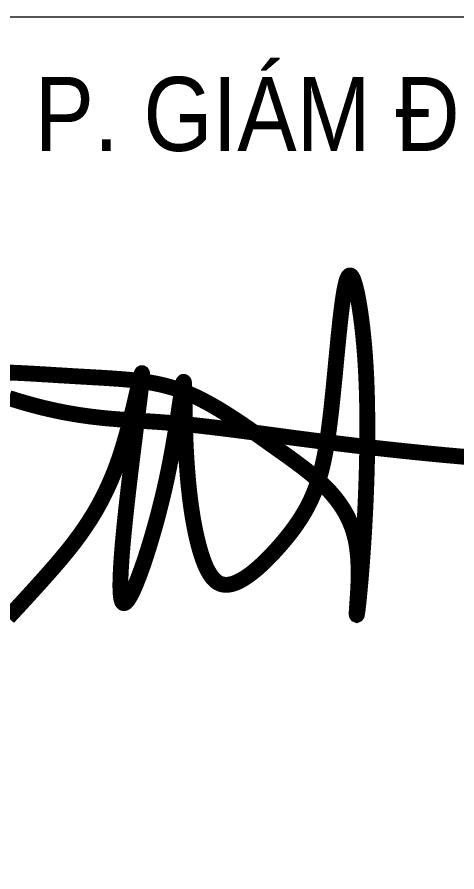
# Model space of a CAD drawing. Header units: millimetres. Extents: x -295047 to 263296, y -724756 to -308748.
# Drawn here: x 59224 to 59807, y -354427 to -353294 of the extents above; entities that cross this region are included whole.
import ezdxf
from ezdxf.enums import TextEntityAlignment as Align

# ---------------------------------------------------------------- set-up
doc = ezdxf.new("R2010")
doc.units = ezdxf.units.MM
doc.header["$MEASUREMENT"] = 0
for name, color, linetype, lineweight in [('Khungten_LCDI', 7, 'Continuous', 5), ('LC Dim', 8, 'Continuous', 18), ('LC ISO', 153, 'Continuous', 13), ('LC Net thay', 7, 'Continuous', 25), ('LC Text1', 3, 'Continuous', 20)]:
    doc.layers.add(name, color=color, linetype=linetype, lineweight=lineweight)
doc.styles.add('Khungten', font='VHAVAN.TTF', dxfattribs={"width": 0.9, "height": 5000})
doc.styles.add('Title', font='VHBLACK.TTF', dxfattribs={"width": 0.8})

# ---------------------------------------------------------------- blocks, each defined once
blk = doc.blocks.new('a tuan anh')
at = {"layer": 'LC ISO', "const_width": 30}
for points in [[(-1865.670198496009, -302.2030403948011), (-1857.157110754546, -293.0603966926574), (-1848.701236749985, -283.9434011257545), (-1840.307456130366, -274.8534696338611), (-1831.980648543715, -265.7920181567315), (-1827.843884527741, -261.272414904859), (-1823.725693638029, -256.7604626340908), (-1819.626685830561, -252.2563383368979), (-1815.547471061349, -247.7602190057369), (-1811.488659286377, -243.2722816330788), (-1807.450860461671, -238.7927032113948), (-1803.434684543216, -234.321660733156), (-1799.440741487022, -229.8593311908335), (-1795.469641249103, -225.4058915768983), (-1791.521993376853, -220.9614877579006), (-1787.598388364946, -216.5248141601041), (-1783.69938995043, -212.0925268088758), (-1779.825559864796, -207.6611289507564), (-1775.977459839574, -203.2271238323156), (-1772.15565160627, -198.7870147001086), (-1768.36069689643, -194.3373048006761), (-1764.593157441559, -189.8744973805733), (-1760.853594973189, -185.3950956863846), (-1757.142571222837, -180.8956029646361), (-1753.460647922024, -176.3725224618829), (-1749.808386802266, -171.8223574246949), (-1746.186349595082, -167.2416110996273), (-1742.595098032005, -162.6267867332208), (-1739.035193844538, -157.9743875720451), (-1735.50719876423, -153.2809168626409), (-1732.011674522568, -148.5428778515779), (-1728.5491828511, -143.7567737853969), (-1725.120285481345, -138.9191079106822), (-1721.725544144807, -134.0263834739453), (-1718.365520573017, -129.0751037217706), (-1715.04077649751, -124.0617719007132), (-1711.751873649773, -118.9828912573139), (-1710.121038227429, -116.4177773917909), (-1708.499373761355, -113.8349650381424), (-1706.88695046799, -111.2340171021788), (-1705.283838563773, -108.6144964897394), (-1703.690108265146, -105.9759661066346), (-1702.105829788547, -103.3179888586747), (-1700.531073350416, -100.6401276516845), (-1698.965909167193, -97.94194539148884), (-1697.410407455318, -95.22300498391269), (-1695.864638431231, -92.48286933475174), (-1694.328672311371, -89.72110134985996), (-1692.802579312178, -86.93726393501856), (-1691.286429650107, -84.13091999606695), (-1689.780293541582, -81.30163243882998), (-1688.28424120303, -78.44896416911797), (-1686.798342850932, -75.57247809274122), (-1685.322668701687, -72.67173711553914), (-1683.857288971747, -69.7463041433366), (-1682.402273877582, -66.7957420819148), (-1680.957693635588, -63.81961383712769), (-1679.523618462234, -60.81748231478559), (-1678.100118573944, -57.78891042069881), (-1676.687264187174, -54.73346106070676), (-1675.285125518334, -51.65069714060519), (-1673.893772783907, -48.54018156623351), (-1672.513276200305, -45.40147724340204), (-1671.143705983966, -42.23414707792108), (-1669.785132351346, -39.03775397561549), (-1668.437625518884, -35.81186084232468), (-1667.10125570299, -32.55603058382985), (-1665.776093120148, -29.26982610599953), (-1664.462207986769, -25.95281031460036), (-1663.159670519322, -22.60454611550085), (-1661.868550934203, -19.22459641448222), (-1660.58891944788, -15.81252411738387), (-1659.320846276794, -12.36789213001612), (-1658.064401637384, -8.890263358189259), (-1656.819655746091, -5.379200707757263), (-1655.586678819353, -1.834267084515886), (-1654.365541073581, 1.744974605724565), (-1653.156312725274, 5.358961457124678), (-1651.959063990827, 9.008130563888699), (-1650.773868432894, 12.69285125256283), (-1649.600895960335, 16.41154164136969), (-1648.440425012173, 20.16042188892607), (-1647.292739821307, 23.93559481654665), (-1646.158124620633, 27.73316324548796), (-1645.036863643036, 31.54922999705013), (-1642.835541288601, 39.22126975319406), (-1640.691046621156, 46.92053665526328), (-1638.605653503793, 54.6158532735717), (-1637.585830608616, 58.45228727953508), (-1636.581635799637, 62.27604217840417), (-1635.593353309756, 66.0832207914791), (-1634.62126737184, 69.86992594006006), (-1633.665662218773, 73.63226044541807), (-1632.726822083467, 77.36632712883875), (-1631.805031198804, 81.0682288116077), (-1630.900573797684, 84.73406831503962), (-1630.013734112974, 88.35994846039102), (-1629.144796377572, 91.94197206896206), (-1628.29404482439, 95.47624196203833), (-1627.461763686282, 98.95886096090544), (-1626.648237196176, 102.385931886849), (-1625.853749586924, 105.7535575611691), (-1625.07858509144, 109.0578408051515), (-1624.323027942606, 112.2948844400526), (-1623.587362373306, 115.4607912872016), (-1623.227077753778, 117.0158505470172), (-1622.871872616452, 118.5516641678696), (-1622.521782490454, 120.0677450024086), (-1622.176842904912, 121.5636059033277), (-1621.837089388922, 123.038759723262), (-1621.502557471584, 124.492719314876), (-1621.173282682023, 125.9249975308485), (-1620.849300549366, 127.3351072238147), (-1620.530646602681, 128.7225612464536), (-1620.217356371111, 130.0868724514148), (-1619.909465383782, 131.4275536913628), (-1619.607009169762, 132.7441178189765), (-1619.310023258193, 134.0360776868765), (-1619.018543178187, 135.3029461477709), (-1618.732604458841, 136.5442360542802), (-1618.452242629253, 137.7594602590834), (-1618.177493218565, 138.9481316148449), (-1617.908391755889, 140.1097629742289), (-1617.644973770308, 141.2438671898708), (-1617.387274790948, 142.3499571144639), (-1617.135330346937, 143.427545600658), (-1616.889175967342, 144.476145501103), (-1616.648847181321, 145.4952696684632), (-1616.41437951797, 146.4844309554028), (-1616.185808506387, 147.4431422145863), (-1615.963169675699, 148.3709162986779), (-1615.746498555003, 149.2672660603275), (-1615.535830673427, 150.1317043521994), (-1615.331201560068, 150.963744026958), (-1615.132646744038, 151.7628979372676), (-1614.940201754463, 152.5286789357779), (-1614.753902120428, 153.2605998751533), (-1614.573783371074, 153.9581736080727), (-1614.399881035497, 154.6209129871568), (-1614.23223064281, 155.2483308651135), (-1614.070867722126, 155.8399400945782), (-1613.915827802557, 156.3952535282006), (-1613.767146413215, 156.9137840186741), (-1613.624859083182, 157.3950444186339), (-1613.489001340189, 157.8385475933173), (-1613.359592423862, 158.2439488580276), (-1613.236594901595, 158.611399166999), (-1613.119959022952, 158.9411572029494), (-1613.009635037437, 159.2334816485527), (-1612.905573194585, 159.4886311864975), (-1612.807723743899, 159.7068644995015), (-1612.716036934944, 159.8884402702388), (-1612.630463017224, 160.0336171814124), (-1612.550952240272, 160.1426539156964), (-1612.477454853622, 160.2158091558085), (-1612.409921106781, 160.2533415844373), (-1612.348301249294, 160.2555098842713), (-1612.292545530698, 160.2225727379991), (-1612.242604200495, 160.1547888283239), (-1612.198427508236, 160.0524168379343), (-1612.159965703439, 159.9157154495188), (-1612.127169035623, 159.7449433457805), (-1612.099987754322, 159.5403592094081), (-1612.07837210907, 159.3022217231046), (-1612.062272349373, 159.0307895695441), (-1612.051638724792, 158.7263214314298), (-1612.046421484833, 158.3890759914648), (-1612.046570879029, 158.019311932323), (-1612.0520371569, 157.6172879367077), (-1612.06277056798, 157.183262687322), (-1612.078721361788, 156.7174948668398), (-1612.099839787872, 156.220243157979), (-1612.126076095738, 155.6917662434134), (-1612.157380534933, 155.1323228058463), (-1612.193703354977, 154.5421715279517), (-1612.234994805374, 153.9215710924618), (-1612.281205135689, 153.2707801820361), (-1612.332284595424, 152.5900574793777), (-1612.388183434115, 151.8796616671752), (-1612.448851901281, 151.1398514281318), (-1612.51424024647, 150.3708854449505), (-1612.584298719201, 149.5730224002909), (-1612.658977568994, 148.7465209768852), (-1612.738227045367, 147.8916398573929), (-1612.82199739787, 147.0086377245316), (-1612.910238876037, 146.0977732609899), (-1613.002901729356, 145.1593051494565), (-1613.099936207378, 144.1934920726198), (-1613.20129255965, 143.2005927131831), (-1613.306921035663, 142.180865753835), (-1613.416771884979, 141.1345698772639), (-1613.530795357088, 140.061963766173), (-1613.64894170154, 138.9633061032655), (-1613.771161167882, 137.8388555712154), (-1613.897404005605, 136.6888708527258), (-1614.027620464243, 135.5136106304708), (-1614.161760793329, 134.313333587168), (-1614.299775242413, 133.0882984055061), (-1614.441614060983, 131.8387637681735), (-1614.587227498603, 130.5649883578735), (-1614.736565804778, 129.2672308572801), (-1614.889579229042, 127.9457499491109), (-1615.046218020914, 126.6008043160255), (-1615.206432429928, 125.232652640756), (-1615.370172705618, 123.8415536059765), (-1615.537389097517, 122.4277658943756), (-1615.708031855131, 120.991548188671), (-1615.882051227993, 119.5331591715221), (-1616.059397465637, 118.0528575256321), (-1616.240020817597, 116.5509019337187), (-1616.423871533392, 115.0275510784413), (-1616.610899862542, 113.4830636425177), (-1616.801056054595, 111.9176983086509), (-1616.994290359056, 110.3317137594859), (-1617.190553025459, 108.7253686777694), (-1617.389794303337, 107.0989217461611), (-1617.591964442225, 105.4526316473784), (-1618.004892301091, 102.1015566790156), (-1618.428938598299, 98.67421323421877), (-1618.863705330063, 95.17267077455472), (-1619.308794492594, 91.59899876156123), (-1619.763808082105, 87.95526665679063), (-1620.228348094839, 84.2435439217661), (-1620.702016527008, 80.46590001808363), (-1621.184415374824, 76.62440440723731), (-1621.675146634516, 72.72112655080855), (-1622.173812302295, 68.75813591034967), (-1622.680014374375, 64.73750194738386), (-1623.193354846997, 60.66129412346345), (-1623.713435716374, 56.53158190015529), (-1624.239858978719, 52.35043473898259), (-1624.772226630244, 48.1199221015122), (-1625.310140667192, 43.8421134492819), (-1625.853203085775, 39.51907824384398), (-1626.401015882206, 35.15288594675076), (-1626.953181052697, 30.74560601953999), (-1627.50930059349, 26.29930792376399), (-1628.068976500799, 21.81606112096051), (-1628.631810770821, 17.29793507268187), (-1629.197405399813, 12.74699924049492), (-1629.765362383958, 8.165323085922864), (-1630.335283719498, 3.554976070532575), (-1630.906771402661, -1.081972344138194), (-1631.479427429644, -5.743452696551685), (-1632.052853796689, -10.42739552515559), (-1632.626652499981, -15.13173136836849), (-1633.773774900299, -24.59330425255757), (-1634.917610600329, -34.111615656715), (-1636.05497556983, -43.67010988846596), (-1637.182685778593, -53.25223125543562), (-1639.396405792853, -72.42113262547355), (-1640.476047537872, -81.97480124379217), (-1641.533298401191, -91.4858742278011), (-1642.564974352543, -100.937795885111), (-1643.070226726777, -105.6364013123821), (-1643.567891361687, -110.314010523347), (-1644.057570253484, -114.9685540564242), (-1644.538865398397, -119.5979624501197), (-1645.011378792638, -124.2001662428374), (-1645.47471243242, -128.7730959730543), (-1645.928468313985, -133.3146821792179), (-1646.37224843353, -137.8228553997615), (-1646.805654787284, -142.2955461731763), (-1647.228289371473, -146.7306850378809), (-1647.63975418231, -151.1262025323376), (-1648.039651216008, -155.4800291950087), (-1648.427582468808, -159.7900955643272), (-1648.80314993691, -164.05433217877), (-1649.16595561654, -168.2706695767702), (-1649.515601503925, -172.43703829679), (-1649.851689595263, -176.5513688772771), (-1650.173821886798, -180.6115918566793), (-1650.481600374755, -184.6156377734587), (-1650.774627055333, -188.5614371660631), (-1651.052503924759, -192.4469205729401), (-1651.314832979246, -196.2700185325521), (-1651.561216215036, -200.0286615833465), (-1651.791255628326, -203.7207802637713), (-1652.004553215345, -207.3443051122886), (-1652.200710972305, -210.8971666673315), (-1652.379330895448, -214.3772954673768), (-1652.540014980972, -217.7826220508578), (-1652.613506708454, -219.456587804656), (-1652.682365225104, -221.1110769562365), (-1652.74654078047, -222.7458308229106), (-1652.805983624072, -224.3605907219753), (-1652.860644005443, -225.9550979707274), (-1652.910472174088, -227.5290938864928), (-1652.955418379555, -229.082319786583), (-1652.995432871365, -230.6145169882802), (-1653.03046589905, -232.1254268089106), (-1653.06046771213, -233.6147905657708), (-1653.085388560139, -235.0823495761724), (-1653.105178692611, -236.5278451574122), (-1653.119788359065, -237.9510186268017), (-1653.129167809006, -239.3516113016667), (-1653.133267292011, -240.7293644992897), (-1653.13203705757, -242.0840195369819), (-1653.125427355219, -243.415317732055), (-1653.113388434489, -244.7230004018056), (-1653.095870544901, -246.0068088635599), (-1653.072823936003, -247.2664844346), (-1653.044198857286, -248.5017684322665), (-1653.009945558311, -249.7124021738127), (-1652.970014288585, -250.8981269765936), (-1652.924355297655, -252.0586841579061), (-1652.872918835026, -253.193815035047), (-1652.815655150247, -254.3032609253132), (-1652.752514492837, -255.3867631460307), (-1652.683447112315, -256.4440630144964), (-1652.608403258215, -257.4749018480361), (-1652.527333180056, -258.4790209639177), (-1652.440187127388, -259.4561616794672), (-1652.346915349714, -260.4060653120105), (-1652.247468096582, -261.3284731788299), (-1652.141795617499, -262.2231265972368), (-1652.029848162012, -263.0897668845428), (-1651.91157597964, -263.9281353580445), (-1651.786929319904, -264.7379733350681), (-1651.655858432336, -265.5190221328958), (-1651.518313566456, -266.2710230688535), (-1651.374244971812, -266.9937174602383), (-1651.223602897924, -267.6868466243614), (-1651.066337594311, -268.3501518785197), (-1650.902399310507, -268.9833745400247), (-1650.731738296046, -269.5862559261877), (-1650.554304800433, -270.1585373543203), (-1650.370049073215, -270.6999601417047), (-1650.178921363899, -271.2102656056813), (-1649.980871922045, -271.6891950635327), (-1649.775850997161, -272.1364898325701), (-1649.563808838779, -272.551891230105), (-1649.344695696404, -272.9351405734342), (-1649.118461819598, -273.2859791798692), (-1648.885057457883, -273.6041483667213), (-1648.644432860761, -273.8893894513021), (-1648.396538381901, -274.1414441582165), (-1648.141356966138, -274.360181709475), (-1647.878950279177, -274.5457792846864), (-1647.609391635779, -274.6984596347902), (-1647.332754350733, -274.8184455107403), (-1647.049111738786, -274.905959663447), (-1646.758537114714, -274.9612248438789), (-1646.461103793277, -274.9844638029463), (-1646.156885089251, -274.9758992916031), (-1645.845954317381, -274.9357540607889), (-1645.528384792458, -274.8642508614284), (-1645.204249829229, -274.7616124444758), (-1644.873622742482, -274.6280615608557), (-1644.536576846964, -274.4638209615077), (-1644.193185457436, -274.2691133973713), (-1643.843521888688, -274.0441616194003), (-1643.487659455466, -273.7891883785051), (-1643.125671472546, -273.5044164256396), (-1642.757631254688, -273.1900685117434), (-1642.383612116668, -272.8463673877413), (-1642.003687373246, -272.4735358046019), (-1641.617930339184, -272.0717965132208), (-1641.226414329256, -271.6413722645666), (-1640.829212658224, -271.1824858095497), (-1640.426398640848, -270.6953598991386), (-1640.018045591904, -270.1802172842581), (-1639.604226826166, -269.6372807158477), (-1639.185015658368, -269.0667729448469), (-1638.760485403312, -268.4689167221804), (-1638.330709375747, -267.8439347988024), (-1637.895760890446, -267.1920499256521), (-1637.45571326217, -266.51348485364), (-1637.010639805681, -265.8084623337345), (-1636.560613835754, -265.0772051168606), (-1636.10570866715, -264.3199359539722), (-1635.645997614629, -263.5368775959796), (-1635.181553992981, -262.7282527938369), (-1634.712451116953, -261.8942842984834), (-1634.238762301306, -261.0351948608441), (-1633.760560860828, -260.1512072318728), (-1633.277920110253, -259.2425441625091), (-1632.790913364384, -258.3094284036779), (-1632.299613937954, -257.3520827063185), (-1631.804095145751, -256.3707298213703), (-1631.304430302538, -255.3655924997729), (-1630.800692723074, -254.3368934924656), (-1630.292955722136, -253.2848555503879), (-1629.781292614469, -252.2097014244791), (-1629.265776714863, -251.1116538656788), (-1628.746481338079, -249.9909356248972), (-1628.223479798864, -248.8477694531175), (-1627.696845412022, -247.6823781012499), (-1627.166651492269, -246.4949843202194), (-1626.632971354411, -245.2858108610089), (-1626.095878313208, -244.0550804744998), (-1625.555445683407, -242.8030159116752), (-1625.011746779797, -241.5298399234598), (-1624.464854917125, -240.2357752607786), (-1623.914843410166, -238.9210446745856), (-1623.361785573696, -237.5858709158201), (-1622.805754722474, -236.2304767353926), (-1622.246824171249, -234.855084884286), (-1621.120557227929, -232.0451991736772), (-1619.983571261837, -229.1579957915237), (-1618.836452791104, -226.1952567453118), (-1617.679788333888, -223.1587640425423), (-1616.514164408291, -220.0502996907162), (-1615.340167532471, -216.8716456973634), (-1614.158384224516, -213.6245840699412), (-1612.9694010026, -210.3108968159941), (-1611.773804384822, -206.9323659430083), (-1610.572180889329, -203.4907734584995), (-1609.365117034235, -199.9879013699538), (-1608.153199337685, -196.4255316848721), (-1606.937014317795, -192.8054464107845), (-1605.717148492709, -189.1294275551627), (-1604.494188380544, -185.3992571255367), (-1603.268720499429, -181.6167171293928), (-1602.041331367509, -177.7835895742319), (-1600.812607502885, -173.901656467584), (-1599.583135423716, -169.9726998169208), (-1598.353501648118, -165.9985016297578), (-1597.124292694236, -161.9808439136104), (-1595.89609508017, -157.921508675965), (-1594.669495324066, -153.822277924337), (-1593.445079944053, -149.6849336662126), (-1592.223435458262, -145.5112579091074), (-1591.005148384822, -141.3030326605367), (-1589.790805241864, -137.0620399279869), (-1588.580992547519, -132.7900617189589), (-1587.376296819901, -128.4888800409681), (-1586.17730457717, -124.1602769015153), (-1584.984602337412, -119.8060343081015), (-1583.798776618802, -115.4279342682275), (-1582.620413939439, -111.0277587894088), (-1581.450100817456, -106.6072898791317), (-1579.135969318188, -97.71259979423485), (-1576.861074266009, -88.75812007358763), (-1574.630107805977, -79.75810677721165), (-1572.447762083102, -70.72681596512848), (-1570.318729242441, -61.67850369737425), (-1568.24770142902, -52.627426033956), (-1566.239370787895, -43.5878390349244), (-1564.298256743554, -34.57406002478092), (-1563.353544244339, -30.08159722694836), (-1562.425920218404, -25.60145571734756), (-1561.515259461317, -21.13566995353904), (-1560.621436768706, -16.68627439308329), (-1559.744326936125, -12.25530349356995), (-1558.883804759185, -7.844791712559527), (-1558.039745033442, -3.456773507597973), (-1557.212022554522, 0.9067166637250921), (-1556.40051211798, 5.243644343863707), (-1555.605088519427, 9.551975075228256), (-1554.825626554433, 13.82967440025823), (-1554.062001018596, 18.07470786139311), (-1553.314086707498, 22.28504100105783), (-1552.581758416738, 26.45863936169189), (-1551.864890941884, 30.59346848573477), (-1551.163359078535, 34.68749391559686), (-1550.477037622288, 38.73868119373219), (-1549.805801368711, 42.7449958625657), (-1549.149525113404, 46.70440346453688), (-1548.508083651948, 50.61486954205611), (-1547.881351779928, 54.47435963757744), (-1547.269204292941, 58.28083929354034), (-1546.671515986571, 62.03227405235521), (-1546.0881616564, 65.72662945647608), (-1545.519016098027, 69.36187104831333), (-1544.963954107021, 72.93596437032102), (-1544.422850478993, 76.44687496492406), (-1543.895580009528, 79.89256837454741), (-1543.382017494179, 83.27101014163054), (-1542.882037728574, 86.58016580861295), (-1542.39551550828, 89.81800091790501), (-1541.922325628897, 92.98248101197532), (-1541.462342885992, 96.07157163323427), (-1541.237265064352, 97.58721012357273), (-1541.015442075179, 99.08323832412134), (-1540.796858267917, 100.5594019276759), (-1540.581497992025, 102.0154466270615), (-1540.369345596948, 103.4511181150592), (-1540.160385432129, 104.8661620844796), (-1539.954601847014, 106.2603242281475), (-1539.75197919106, 107.6333502388443), (-1539.552501813727, 108.9849858093658), (-1539.356154064444, 110.3149766325514), (-1539.162920292656, 111.623068401168), (-1538.972784847821, 112.9090068080404), (-1538.785732079399, 114.1725375459791), (-1538.601746336819, 115.4134063077654), (-1538.420811969525, 116.6313587862242), (-1538.242913326991, 117.8261406741367), (-1538.068034758646, 118.997497664328), (-1537.896160613949, 120.1451754496084), (-1537.727275242345, 121.2689197227592), (-1537.561362993278, 122.3684761765908), (-1537.398408216191, 123.4435905039136), (-1537.23839526056, 124.4940083975234), (-1537.081308475797, 125.5194755502453), (-1536.927132211378, 126.5197376548458), (-1536.775850816732, 127.4945404041646), (-1536.627448641317, 128.4436294909974), (-1536.481910034592, 129.3667506081401), (-1536.339219345988, 130.2636494483886), (-1536.199360924948, 131.1340717045678), (-1536.062319120945, 131.9777630694734), (-1535.92807828341, 132.7944692359015), (-1535.796622761802, 133.5839358966623), (-1535.667936905564, 134.3459087445663), (-1535.542005064141, 135.0801334724238), (-1535.418811586977, 135.7863557730016), (-1535.298340823545, 136.4643213391537), (-1535.180577123261, 137.1137758636469), (-1535.065504835598, 137.7344650393061), (-1534.953108309986, 138.3261345589126), (-1534.843371895899, 138.8885301153059), (-1534.73627994275, 139.4213974012528), (-1534.631816800014, 139.9244821095781), (-1534.529966817121, 140.3975299330777), (-1534.430714343558, 140.8402865645767), (-1534.334043728712, 141.2524976968562), (-1534.239939322084, 141.6339090227266), (-1534.148385473105, 141.9842662349838), (-1534.059366531219, 142.3033150264528), (-1533.972866845885, 142.5908010899147), (-1533.888870766532, 142.8464701181802), (-1533.807358737773, 143.0701252278814), (-1533.728290345811, 143.2618762745988), (-1533.651618240663, 143.4219351152133), (-1533.577295067749, 143.550513675189), (-1533.50527347243, 143.6478238799609), (-1533.435506100126, 143.7140776549495), (-1533.367945596197, 143.7494869256043), (-1533.302544606049, 143.7542636173603), (-1533.239255775057, 143.728619655667), (-1533.178031748626, 143.6727669659595), (-1533.118825172132, 143.5869174736436), (-1533.061588690965, 143.4712831042125), (-1533.006274950516, 143.3260757830576), (-1532.952836596174, 143.1515074356284), (-1532.90122627333, 142.9477899873891), (-1532.85139662736, 142.7151353637455), (-1532.803300303669, 142.4537554901472), (-1532.756889947632, 142.1638622920436), (-1532.712118204654, 141.8456676948554), (-1532.668937720096, 141.4993836240319), (-1532.627301139379, 141.1252220049937), (-1532.587161107862, 140.7233947632049), (-1532.548470270965, 140.2941138240858), (-1532.511181274051, 139.8375911130861), (-1532.475246762508, 139.3540385556262), (-1532.440619381741, 138.8436680771702), (-1532.407251777127, 138.3066916031239), (-1532.375096594056, 137.7433210589516), (-1532.344106477918, 137.1537683700881), (-1532.314234074103, 136.5382454619685), (-1532.285432028002, 135.8969642600132), (-1532.25765298499, 135.2301366896863), (-1532.230849590473, 134.5379746764083), (-1532.20497448984, 133.8206901456288), (-1532.179980328452, 133.0784950227826), (-1532.15581975173, 132.3116012333194), (-1532.132445405034, 131.520220702645), (-1532.109809933783, 130.7045653562236), (-1532.08786598334, 129.8648471194902), (-1532.066566199122, 129.0012779178796), (-1532.045863226478, 128.1140696768271), (-1532.025709710826, 127.2034343217674), (-1532.006058297542, 126.2695837781648), (-1531.986861632016, 125.3127299714251), (-1531.968072359654, 124.3330848269979), (-1531.949643125816, 123.3308602703182), (-1531.931526575907, 122.3062682268355), (-1531.913675355318, 121.2595206219703), (-1531.896042109409, 120.1908293811721), (-1531.878579483615, 119.1004064298904), (-1531.861240123297, 117.9884636935458), (-1531.843976673845, 116.8552130975731), (-1531.826741780649, 115.7008665674366), (-1531.809488089086, 114.5256360285275), (-1531.792168244574, 113.3297334063391), (-1531.774734892475, 112.1133706262772), (-1531.757140678194, 110.8767596137768), (-1531.739338247105, 109.6201122943021), (-1531.7029193161, 107.0475564360968), (-1531.665099262522, 104.3973984551994), (-1531.625499249538, 101.6713337551046), (-1531.583740440212, 98.8710577393067), (-1531.539443997666, 95.99826581130037), (-1531.492231085023, 93.05465337462374), (-1531.441722865362, 90.04191583275679), (-1531.387540501819, 86.96174858922313), (-1531.329305157487, 83.81584704750276), (-1531.266637995475, 80.60590661111928), (-1531.19916017889, 77.33362268356723), (-1531.126492870855, 74.00069066837023), (-1531.048257234448, 70.60880596900824), (-1530.964074432792, 67.15966398900491), (-1530.873565629008, 63.65496013185475), (-1530.776351986191, 60.09638980105228), (-1530.672054667433, 56.48564840012114), (-1530.560294835886, 52.82443133258494), (-1530.440693654615, 49.11443400189455), (-1530.31287228674, 45.35735181160271), (-1530.176451895386, 41.55488016517484), (-1530.031053643645, 37.70871446616366), (-1529.876298694609, 33.82055011803459), (-1529.711808211432, 29.89208252431126), (-1529.537203357177, 25.9250070884882), (-1529.352105294965, 21.92101921405992), (-1529.156135187921, 17.88181430456461), (-1528.948914199136, 13.80908776348224), (-1528.730063491719, 9.704534994336427), (-1528.499204228778, 5.569851400607149), (-1528.255957573419, 1.406732385818032), (-1527.999944688767, -2.783126646536402), (-1527.730786737913, -6.998030292947078), (-1527.448104883966, -11.23628314989037), (-1527.151520290034, -15.49618981390086), (-1526.840654119238, -19.77605488145491), (-1526.515127534658, -24.07418294902891), (-1526.174561699445, -28.38887861315743), (-1525.818577776663, -32.71844647028774), (-1525.446796929435, -37.06119111695443), (-1525.058840320882, -41.41541714963387), (-1524.232884472192, -50.15153175902378), (-1523.337679535456, -58.913227070414), (-1522.370194815536, -67.68693985579011), (-1521.327399617294, -76.4591068870941), (-1520.776813496574, -80.84037223621272), (-1520.206263245607, -85.21616493628244), (-1519.615370027488, -89.5847895838233), (-1519.003755005309, -93.9445507753262), (-1518.371039342223, -98.2937531072821), (-1517.716844201292, -102.6307011761819), (-1517.040790745654, -106.9536995785311), (-1516.342500138402, -111.2610529108206), (-1515.621593542659, -115.5510657695413), (-1514.877692121518, -119.8220427511842), (-1514.110417038086, -124.0722884522547), (-1513.319389455472, -128.3001074692438), (-1512.504230536797, -132.5038043986569), (-1511.664561445155, -136.6816838369705), (-1510.800003343655, -140.8320503806899), (-1509.910177395417, -144.9532086263062), (-1508.994704763536, -149.0434631703247), (-1508.053206611134, -153.1011186092219), (-1507.085304101289, -157.1244795395178), (-1506.090618397138, -161.1118505576742), (-1505.06877066179, -165.0615362602257), (-1504.019368748792, -168.9717693005659), (-1502.941669943088, -172.838887377744), (-1501.834554330344, -176.6571892875363), (-1500.696883351557, -180.4208730444807), (-1499.52751844775, -184.1241366631439), (-1498.325321059907, -187.7611781580927), (-1497.71155438479, -189.5530524887145), (-1497.089152629051, -191.3261955438647), (-1496.457973472818, -193.0798820753698), (-1495.817874596207, -194.8133868350415), (-1495.168713679348, -196.5259845746914), (-1494.510348402357, -198.2169500461459), (-1493.842636445377, -199.8855580012314), (-1493.16543548854, -201.531083191745), (-1492.47860321193, -203.1528003695421), (-1491.781997295737, -204.7499842864054), (-1491.075475420032, -206.3219096941757), (-1490.358895264959, -207.8678513446794), (-1489.632114510663, -209.3870839897136), (-1488.894990837231, -210.8788823811046), (-1488.147381924835, -212.3425212706788), (-1487.389145453562, -213.7772754102625), (-1486.620139103572, -215.1824195516529), (-1485.840220554965, -216.5572284466907), (-1485.04924748787, -217.9009768471878), (-1484.247077582433, -219.2129395049415), (-1483.433568518754, -220.492391171807), (-1482.608577976978, -221.7386065995961), (-1481.77196363722, -222.9508605401061), (-1480.923583179625, -224.1284277451778), (-1480.063294284293, -225.2705829666229), (-1479.190954631369, -226.3766009562532), (-1478.306421900954, -227.4457564659097), (-1477.409553773206, -228.4773242473893), (-1476.500207928242, -229.4705790525186), (-1475.578242046176, -230.4247956331237), (-1474.643513807154, -231.339248741031), (-1473.69588089129, -232.2132131280378), (-1472.735200978699, -233.0459635459702), (-1471.761331749527, -233.8367747466546), (-1470.774130883889, -234.5849214819173), (-1469.773456061914, -235.2896785035555), (-1468.759164963732, -235.9503205634101), (-1467.73111526946, -236.5661224132782), (-1466.689164659241, -237.1363588050008), (-1465.633170813177, -237.6603044903895), (-1464.562991411411, -238.1372342212708), (-1463.478512260845, -238.5665078530146), (-1462.379887727002, -238.9482978223969), (-1461.267421212353, -239.2832275093533), (-1460.141417711144, -239.5719251099945), (-1459.002182217606, -239.8150188203726), (-1457.850019725985, -240.0131368365837), (-1456.685235230485, -240.1669073547237), (-1455.508133725365, -240.2769585708738), (-1454.319020204843, -240.3439186811156), (-1453.118199663149, -240.3684158815304), (-1451.905977094517, -240.3510783682141), (-1450.682657493191, -240.2925343372481), (-1449.448545853404, -240.1934119847137), (-1448.203947169357, -240.0543395067216), (-1446.949166435312, -239.8759450993239), (-1445.6845086455, -239.6588569586311), (-1444.410278794137, -239.40370328071), (-1443.126781875471, -239.1111122616567), (-1441.834322883733, -238.7817120975669), (-1440.533206813139, -238.4161309845076), (-1439.223738657936, -238.0149971185892), (-1437.906223412356, -237.5789386958641), (-1436.580966070629, -237.1085839124426), (-1435.248271626973, -236.6045609643916), (-1433.908445075649, -236.0674980478361), (-1432.561791410873, -235.498023358814), (-1431.208615626878, -234.8967650934355), (-1429.849222717894, -234.2643514477822), (-1428.483917678153, -233.6014106179646), (-1427.113005501888, -232.9085708000202), (-1425.736791183328, -232.1864601900743), (-1424.355579716721, -231.4357069841935), (-1422.969676096283, -230.6569393784594), (-1421.579385316261, -229.8507855689822), (-1420.185012370872, -229.017873751829), (-1418.786862254346, -228.1588321230956), (-1417.385239960931, -227.2742888788634), (-1415.980450484843, -226.3648722151993), (-1414.572798820329, -225.4312103282282), (-1413.162589961619, -224.4739314140024), (-1411.750128902946, -223.4936636686325), (-1410.335720638526, -222.4910352881852), (-1408.919670162606, -221.466674468742), (-1407.502282469417, -220.4212094064278), (-1406.083862553191, -219.3552682972804), (-1403.245146028552, -217.1644707229134), (-1400.405960542543, -214.899307314321), (-1397.568746049015, -212.5648036402126), (-1394.735942501851, -210.1659852692537), (-1391.909989854874, -207.707877770139), (-1389.093328061979, -205.1955067115632), (-1386.288397077005, -202.6338976622064), (-1383.497636853805, -200.0280761907634), (-1380.723487346244, -197.3830678659142), (-1377.968388508176, -194.7038982563536), (-1375.234780293467, -191.9955929307616), (-1372.525102655971, -189.2631774578185), (-1369.841795549539, -186.5116774062481), (-1367.187298928038, -183.7461183446867), (-1364.564052745322, -180.9715258418728), (-1361.974496955256, -178.1929254664574), (-1359.421071511679, -175.4153427871352), (-1356.906216368458, -172.6438033726008), (-1354.432371479474, -169.8833327915345), (-1352.001748721785, -167.1385060597386), (-1349.614737587297, -164.4102981727629), (-1347.270854008733, -161.697958458928), (-1344.969608424624, -159.0007253930235), (-1342.71051127353, -156.3178374498966), (-1340.493072993981, -153.6485331043368), (-1338.316804024536, -150.992050831177), (-1336.181214803699, -148.3476291052502), (-1334.085815770057, -145.7145064013603), (-1332.030117362126, -143.091921194311), (-1330.013630018439, -140.4791119589499), (-1328.035864177567, -137.875317170081), (-1326.096330278029, -135.279775302537), (-1324.194538758369, -132.691724831122), (-1322.330000057147, -130.1104042306688), (-1320.502224612894, -127.5350519759813), (-1318.71072286414, -124.9649065418926), (-1316.955005249445, -122.3992064032063), (-1315.234582207326, -119.8371900347556), (-1313.548964176356, -117.2780959113588), (-1311.897661595052, -114.7211625078198), (-1310.280184901974, -112.1656282989716), (-1308.696044535653, -109.610731759647), (-1307.144750934647, -107.0557113646355), (-1305.62581453746, -104.49980558877), (-1304.138745782679, -101.9422529068834), (-1302.683055108821, -99.38229179376503), (-1301.258252954431, -96.81916072424792), (-1299.86384975804, -94.252098173165), (-1298.499355958222, -91.68034261532011), (-1297.164281993479, -89.10313252553169), (-1295.858138302385, -86.51970637863269), (-1294.580435323471, -83.92930264942697), (-1293.330683495267, -81.3311598127475), (-1292.10839325632, -78.72451634339814), (-1290.913075045188, -76.10861071621184), (-1289.744239300402, -73.48268140599248), (-1288.601396460508, -70.84596688757301), (-1287.484056964036, -68.19770563577185), (-1286.391731249547, -65.53713612540741), (-1285.323929755556, -62.86349683128356), (-1284.280162920622, -60.17602622823324), (-1283.259941183293, -57.47396279108943), (-1282.262774982097, -54.756544994656), (-1281.28817475558, -52.02301131373679), (-1280.335650942288, -49.27260022316477), (-1279.404713980766, -46.50455019777291), (-1278.494874309545, -43.71809971236507), (-1277.605642367169, -40.91248724177422), (-1276.736528592184, -38.0869512608042), (-1275.887043423136, -35.24073024427344), (-1275.056697298554, -32.37306266700034), (-1274.245000657, -29.48318700381787), (-1273.451463936988, -26.57034172954445), (-1272.675597577079, -23.63376531898393), (-1271.916912015819, -20.67269624696928), (-1271.174917691736, -17.68637298831891), (-1270.449125043378, -14.67403401783668), (-1269.739044509275, -11.6349178103701), (-1269.044186528001, -8.568262840708485), (-1268.364061538072, -5.4733075836848), (-1267.698179978033, -2.349290514117456), (-1267.046052286416, 0.8045498931751354), (-1266.40718890178, 3.988975163374562), (-1265.781100262669, 7.204746821647859), (-1265.167296807616, 10.45262639320572), (-1264.565288975165, 13.73337540320063), (-1263.974587203847, 17.04775537681417), (-1263.394701932222, 20.39652783925703), (-1262.82514359882, 23.78045431568171), (-1262.265422642187, 27.20029633128433), (-1261.715049500868, 30.65681541123195), (-1261.173534613394, 34.15077308070613), (-1260.640388418324, 37.68293086488848), (-1260.115121354189, 41.25405028898967), (-1259.59724385952, 44.86489287814766), (-1259.086266372891, 48.51622015755856), (-1258.581699332804, 52.20879365241854), (-1258.083053177834, 55.94337488789461), (-1257.589838346496, 59.72072538916836), (-1257.101565277349, 63.5416066814214), (-1256.617744408941, 67.40678028982074), (-1256.137926846757, 71.31670109301922), (-1255.661911409203, 75.26995610655285), (-1255.189590181282, 79.26442907541059), (-1254.720855417574, 83.29800246559898), (-1254.255599372671, 87.3685587431246), (-1253.793714301195, 91.47398037399398), (-1253.335092457753, 95.61214982419915), (-1252.879626096925, 99.78094955976121), (-1252.427207473316, 103.9782620466576), (-1251.977728841535, 108.201969750924), (-1251.531082456175, 112.4499551385525), (-1251.087160571828, 116.7201006755495), (-1250.645855443116, 121.0102888279216), (-1249.770664470954, 129.642322842803), (-1248.904647576492, 138.3291169112345), (-1248.046942796529, 147.053730761254), (-1246.353021727307, 164.5486567182525), (-1245.515081511665, 173.2850882813073), (-1244.682005557726, 181.9915785381163), (-1243.852931902307, 190.651187216703), (-1243.026998582194, 199.2469740451343), (-1242.614940184387, 203.5156404305599), (-1242.203343634203, 207.7619987514481), (-1241.792101186264, 211.9839314738056), (-1241.381105095148, 216.1793210636679), (-1240.970247615463, 220.3460499870125), (-1240.559421001817, 224.482000709846), (-1240.148517508787, 228.585055698175), (-1239.737429391011, 232.6530974180205), (-1239.326048903051, 236.6840083353745), (-1238.91426829953, 240.6756709162291), (-1238.50197983504, 244.6259676266054), (-1238.08907576419, 248.5327809325099), (-1237.675448341572, 252.3939932999492), (-1237.260989821778, 256.2074871949153), (-1236.845592459431, 259.9711450834147), (-1236.429148509109, 263.6828494314686), (-1236.011550225434, 267.340482705069), (-1235.592689862999, 270.9419273702224), (-1235.172459676396, 274.4850658929354), (-1234.750751920219, 277.9677807392145), (-1234.327458849089, 281.3879543750518), (-1233.9024727176, 284.7434692664829), (-1233.475685780344, 288.0322078794707), (-1233.046990291914, 291.2520526800508), (-1232.616278506932, 294.4008861342299), (-1232.183442679991, 297.4765907079855), (-1231.748375065697, 300.477048867353), (-1231.310967918631, 303.4001430783246), (-1231.091353349882, 304.8320169737854), (-1230.871113493413, 306.2437558069068), (-1230.650234881061, 307.6350948859181), (-1230.428704044636, 309.0057695191063), (-1230.206507515977, 310.3555150146713), (-1229.983631826894, 311.6840666809148), (-1229.760063509224, 312.9911598260514), (-1229.535789094793, 314.2765297583537), (-1229.310795115423, 315.5399117860507), (-1229.085068102926, 316.7810412174149), (-1228.858594589168, 317.99965336069), (-1228.631361105916, 319.1954835241195), (-1228.403354185037, 320.3682670159615), (-1228.17456035834, 321.5177391444595), (-1227.944966157665, 322.6436352178716), (-1227.714558114822, 323.7456905444415), (-1227.483322761633, 324.8236404324271), (-1227.251246629923, 325.877220190072), (-1227.018316251546, 326.9061651256343), (-1226.784518158282, 327.9102105473576), (-1226.549838881998, 328.8890917634999), (-1226.314264954475, 329.8425440823194), (-1226.077782907581, 330.770302812045), (-1225.840379273126, 331.6721032609348), (-1225.602040582919, 332.5476807372324), (-1225.362753368812, 333.3967705492105), (-1225.122504162602, 334.219108005098), (-1224.881279496141, 335.0144284131675), (-1224.63906590124, 335.7824670816481), (-1224.395849909721, 336.5229593187978), (-1224.151618053409, 337.2356404328748), (-1223.906356864143, 337.9202457321226), (-1223.660052873733, 338.5765105247847), (-1223.412692614016, 339.2041701191338), (-1223.164262616803, 339.8029598233989), (-1222.914749413932, 340.372614945838), (-1222.664139537213, 340.9128707947093), (-1222.412419518485, 341.4234626782418), (-1222.159575889571, 341.9041259047081), (-1221.905595182296, 342.3545957823517), (-1221.650463928483, 342.7746076194162), (-1221.394168659957, 343.1638967241743), (-1221.136695908528, 343.5221984048549), (-1220.878032206063, 343.8492479697015), (-1220.618164084328, 344.1447807269869), (-1220.357078075205, 344.4085319849546), (-1220.09476071049, 344.6402370518481), (-1219.831198522006, 344.8396312359255), (-1219.566378041578, 345.0064498454449), (-1219.300285801059, 345.1404281886353), (-1219.032908332243, 345.2413015737693), (-1218.764232166955, 345.3088053090905), (-1218.494243837034, 345.3426747028279), (-1218.22292987429, 345.3426450632687), (-1217.950276810574, 345.3084516986273), (-1217.676271177697, 345.2398299171909), (-1217.400899507484, 345.1365150271886), (-1217.124148331743, 344.9982423368783), (-1216.846004182327, 344.8247471544892), (-1216.566453591047, 344.6157647882937), (-1216.285483189669, 344.371031411094), (-1216.00309846492, 344.0904462892649), (-1215.719345879232, 343.7742631252913), (-1215.43427727386, 343.4227821482928), (-1215.147944490076, 343.0363035874325), (-1214.86039936915, 342.6151276718738), (-1214.571693752383, 342.1595546307508), (-1214.281879481045, 341.6698846931977), (-1213.991008396391, 341.1464180883777), (-1213.699132339709, 340.5894550454541), (-1213.406303152282, 339.999295793561), (-1213.112572675367, 339.3762405618472), (-1212.817992750264, 338.7205895794614), (-1212.522615218229, 338.0326430755667), (-1212.226491920534, 337.3127012792829), (-1211.929674698476, 336.5610644197877), (-1211.632215393329, 335.7780327262153), (-1211.334165846347, 334.9639064277144), (-1211.035577898816, 334.1189857534482), (-1210.736503392021, 333.2435709325509), (-1210.436994167219, 332.3379621941713), (-1210.137102065695, 331.4024597674725), (-1209.836878928734, 330.4373638816032), (-1209.536376597593, 329.4429747656977), (-1209.23564691357, 328.4195926489047), (-1208.934741717923, 327.3675177603727), (-1208.633712851937, 326.2870503292797), (-1208.332612156883, 325.1784905847453), (-1208.03149147403, 324.0421387559181), (-1207.730402644665, 322.8782950719615), (-1207.429397510059, 321.687259762024), (-1207.128527911496, 320.4693330552545), (-1206.827845690234, 319.2248151807871), (-1206.527402687556, 317.9540063677705), (-1206.227250744734, 316.6572068453825), (-1205.927441703068, 315.3347168427426), (-1205.628027403814, 313.9868365890143), (-1205.329059688229, 312.6138663133461), (-1205.030590397626, 311.2161062448868), (-1204.732671373247, 309.793856612785), (-1204.435354456393, 308.347417646175), (-1204.138691488333, 306.8770895742346), (-1203.842734310325, 305.3831726260833), (-1203.547534763667, 303.8659670308989), (-1203.253144689632, 302.3257730178011), (-1202.959615929489, 300.7628908159531), (-1202.667000324494, 299.1776206545183), (-1202.375349715963, 297.570262762616), (-1202.084715945151, 295.9411173694243), (-1201.79515085333, 294.2904847040772), (-1201.506706281783, 292.618664995709), (-1201.219434071783, 290.9259584735119), (-1200.9333860646, 289.212665366591), (-1200.648614101519, 287.4790859041095), (-1200.083105672747, 283.9522688291036), (-1199.523323515677, 280.34790908164), (-1198.969682360505, 276.6684084949229), (-1198.422596937438, 272.9161689021566), (-1197.882481976674, 269.0935921365453), (-1197.349752208451, 265.2030800312496), (-1196.82482236292, 261.2470344194735), (-1196.308107170335, 257.2278571344214), (-1195.800021360861, 253.1479500092682), (-1195.300979664738, 249.0097148772329), (-1194.811396812147, 244.8155535714759), (-1194.331687533297, 240.567867925216), (-1193.862266558397, 236.2690597716428), (-1193.403548617644, 231.9215309439314), (-1192.95594844126, 227.5276832752861), (-1192.519880759428, 223.0899185988965), (-1192.095760302371, 218.6106387479522), (-1191.684001800284, 214.0922455556574), (-1191.285019983363, 209.5371408552019), (-1190.899229581832, 204.9477264797606), (-1190.527045325871, 200.3264042625524), (-1190.168881945719, 195.6755760367669), (-1189.82515201754, 190.9976382161258), (-1189.496070153138, 186.2944891408843), (-1189.181496287405, 181.5671347929601), (-1188.881253477361, 176.8164883705031), (-1188.595164780025, 172.0434630716336), (-1188.323053252447, 167.248972094545), (-1188.064741951646, 162.4339286373433), (-1187.820053934673, 157.5992458981927), (-1187.588812258517, 152.7458370752283), (-1187.370839980227, 147.8746153666289), (-1187.165960156854, 142.9864939705003), (-1186.794770102904, 133.1632049083273), (-1186.473826552916, 123.283275473892), (-1186.201713963121, 113.3540112523478), (-1185.977016789737, 103.3827178289066), (-1185.798319489026, 93.37670078870724), (-1185.66420651722, 83.34326571697602), (-1185.573262330552, 73.28971819885192), (-1185.524071385269, 63.22336381954665), (-1185.515218137589, 53.15150816421374), (-1185.545287043773, 43.08145681802125), (-1185.612862560054, 33.02051536618092), (-1185.71652914265, 22.97598939384625), (-1185.854871247837, 12.95518448621442), (-1186.026473331804, 2.965406228438951), (-1186.229919850826, -6.986039794282988), (-1186.463795261137, -16.89184799676877), (-1186.726684018955, -26.74471279385034), (-1187.017170580541, -36.53732860035961), (-1187.333839402098, -46.26238983109943), (-1187.501549802968, -51.0973044851853), (-1187.675274939917, -55.91259090090171), (-1187.854837869978, -60.70733588008443), (-1188.040061650187, -65.48062622458383), (-1188.230769337577, -70.23154873626481), (-1188.426783989169, -74.95919021696318), (-1188.627928661997, -79.66263746855839), (-1188.834026413097, -84.34097729288624), (-1189.044900299486, -88.99329649179708), (-1189.260373378216, -93.61868186714128), (-1189.480268706291, -98.21622022078373), (-1189.704409340746, -102.7849983545602), (-1189.932618338629, -107.3241030703502), (-1190.164718756947, -111.832621169975), (-1190.400533652733, -116.309639455314), (-1190.639886083038, -120.7542447282176), (-1190.882599104865, -125.165523790507), (-1191.12849577525, -129.5425634440617), (-1191.377399151243, -133.8844504907465), (-1191.629132289861, -138.1902717323828), (-1191.883518248127, -142.45911397085), (-1192.140380083059, -146.6900640079839), (-1192.399540851722, -150.8822086456348), (-1192.660823611121, -155.0346346856677), (-1192.924051418289, -159.1464289299329), (-1193.189047330263, -163.2166781802953), (-1193.455634404061, -167.2444692385616), (-1193.723635696733, -171.2288889066403), (-1193.992874265285, -175.1690239863528), (-1194.26317316675, -179.0639612795494), (-1194.534355458178, -182.9127875881095), (-1194.806244196589, -186.7145897138689), (-1195.078662439002, -190.4684544586635), (-1195.351433242453, -194.1734686243726), (-1195.624379663961, -197.8287190128467), (-1195.89732476059, -201.433292425907), (-1196.170091589331, -204.9862756654475), (-1196.442503207247, -208.4867555333039), (-1196.714382671329, -211.9338188313268), (-1196.985553038641, -215.3265523613663), (-1197.255837366203, -218.6640429252875), (-1197.525058711035, -221.9453773249261), (-1197.793040130171, -225.1696423621324), (-1198.059604680646, -228.335924838786), (-1198.324575419494, -231.4433115567372), (-1198.587775403736, -234.4908893178072), (-1198.84902769039, -237.4777449238754), (-1199.108155336522, -240.4029651767632), (-1199.364981399121, -243.2656368783792), (-1199.619328935238, -246.0648468305299), (-1199.871021001891, -248.7996818350803), (-1200.11988065613, -251.4692286938662), (-1200.365730954974, -254.0725742087816), (-1200.608394955445, -256.6088051816478), (-1200.84769571459, -259.0770084143296), (-1201.083456289416, -261.4762707086629), (-1201.315499736971, -263.8056788665417), (-1201.543649114275, -266.0643196897581), (-1201.767727478364, -268.2512799802062), (-1201.987557886256, -270.3656465397507), (-1202.202963395001, -272.4065061701986), (-1202.413767061604, -274.3729456734291), (-1202.619791943114, -276.2640518512926), (-1202.820861096567, -278.0789115056541), (-1203.016797578966, -279.8166114383494), (-1203.207424447362, -281.4762384512287), (-1203.300691481621, -282.2764892383275), (-1203.392564758775, -283.0568793461571), (-1203.483022160945, -283.8172946249688), (-1203.572041570238, -284.5576209249848), (-1203.659600868821, -285.2777440964419), (-1203.745677938787, -285.9775499895622), (-1203.830250662286, -286.6569244545826), (-1203.913296921441, -287.3157533417398), (-1203.994794598373, -287.9539225012559), (-1204.074721575234, -288.5713177833677), (-1204.153055734118, -289.167825038312), (-1204.229774957188, -289.743330116311), (-1204.304857126554, -290.2977188676014), (-1204.378280124351, -290.8308771424054), (-1204.450021832701, -291.3426907909743), (-1204.520060133742, -291.8330456635158), (-1204.58837290958, -292.3018276102957), (-1204.654938042368, -292.7489224814926), (-1204.71973341424, -293.1742161274015), (-1204.782736907306, -293.5775943982007), (-1204.843926403701, -293.9589431441418), (-1204.903279785562, -294.3181482154614), (-1204.960774934996, -294.6550954623963), (-1205.016389734155, -294.9696707351541), (-1205.070102065147, -295.2617598839861), (-1205.121889810122, -295.5312487591291), (-1205.171730851202, -295.7780232107907), (-1205.219603070494, -296.0019690892223), (-1205.265484350166, -296.2029722446459), (-1205.309352572309, -296.380918527313), (-1205.351185619074, -296.5356937874167), (-1205.390961372599, -296.6671838752227), (-1205.428657714976, -296.7752746409387), (-1205.464252528371, -296.8598519348307), (-1205.497723694891, -296.920801607077), (-1205.529049096673, -296.9580095079727), (-1205.558206615839, -296.9713614876964), (-1205.585174134525, -296.9607433964993), (-1205.609929534854, -296.9260410846182), (-1205.632450698962, -296.8671404022898), (-1205.652715508972, -296.7839271997218), (-1205.670701847019, -296.6762873271655), (-1205.686387595226, -296.544106634843), (-1205.699750635715, -296.3872709729912), (-1205.710768850637, -296.2056661918468), (-1205.719420122099, -295.9991781416174), (-1205.725682332224, -295.767692672569), (-1205.729533363163, -295.5110956349235), (-1205.730951097037, -295.2292728788889), (-1205.729913415969, -294.9221102547162), (-1205.726398202096, -294.5894936126424), (-1205.720383337553, -294.231308802875), (-1205.711846704449, -293.8474416756653), (-1205.70076618492, -293.4377780812501), (-1205.687119661088, -293.0022038698517), (-1205.670885015104, -292.5406048916921), (-1205.652040129076, -292.0528669970226), (-1205.630562885141, -291.5388760360656), (-1205.606431165434, -290.9985178590432), (-1205.579622852063, -290.4316783162067), (-1205.55011582718, -289.8382432577637), (-1205.517887972906, -289.218098533951), (-1205.48291717135, -288.5711299950199), (-1205.445181304676, -287.8972234911926), (-1205.404658254993, -287.1962648727058), (-1205.361325904421, -286.4681399897672), (-1205.315162135099, -285.7127346926427), (-1205.266144829162, -284.9299348315253), (-1205.214251868732, -284.1196262566664), (-1205.159461135947, -283.2816948183172), (-1205.101750512913, -282.4160263666708), (-1205.041097881782, -281.5225067519932), (-1204.977481124661, -280.6010218244919), (-1204.910883759629, -279.6514719280822), (-1204.841403549566, -278.6740512053511), (-1204.769244558978, -277.669227170205), (-1204.694614896987, -276.6374777380697), (-1204.61772267276, -275.5792808243423), (-1204.538775995446, -274.4951143444487), (-1204.4579829742, -273.3854562138149), (-1204.375551718171, -272.2507843478379), (-1204.291690336511, -271.0915766619437), (-1204.206606938358, -269.9083110715728), (-1204.120509632892, -268.7014654921077), (-1204.033606529265, -267.4715178389888), (-1203.946105736599, -266.2189460276277), (-1203.85821536406, -264.9442279734358), (-1203.770143520815, -263.6478415918245), (-1203.682098316, -262.3302647982346), (-1203.594287858767, -260.9919755080628), (-1203.506920258282, -259.6334516367351), (-1203.420203623682, -258.2551710996777), (-1203.249555688759, -255.4412516899902), (-1203.084008927224, -252.5540406023647), (-1202.925228212291, -249.5973611601221), (-1202.774878417171, -246.5750366866123), (-1202.634624415092, -243.4908905051707), (-1202.506131079252, -240.3487459391181), (-1202.391063282907, -237.152426311819), (-1202.291085899225, -233.9057549466088), (-1202.20786380145, -230.6125551668229), (-1202.143061862793, -227.2766502957966), (-1202.098344956466, -223.9018636568653), (-1202.075377955698, -220.4920185733645), (-1202.075825733686, -217.0509383686585), (-1202.101353163656, -213.5824463660683), (-1202.153625118837, -210.0903658889292), (-1202.234306472441, -206.5785202606057), (-1202.345062097651, -203.0507328043896), (-1202.487556867738, -199.5108268436597), (-1202.663455655871, -195.9626257017371), (-1202.874423335292, -192.4099527019716), (-1203.122124779213, -188.8566311676987), (-1203.408224860847, -185.3064844222681), (-1203.734388453406, -181.7633357889863), (-1204.102280430117, -178.2310085912177), (-1204.513565664194, -174.7133261522977), (-1204.969909028849, -171.2141117955616), (-1205.472975397308, -167.7371888443595), (-1206.02442964277, -164.2863806220121), (-1206.625936638477, -160.8655104518693), (-1207.279161257611, -157.4784016572667), (-1207.985767137056, -154.1288753133558), (-1208.746815744715, -150.819657524451), (-1209.561798829469, -147.5506200518867), (-1210.429955589629, -144.3211754245713), (-1211.350525223505, -141.130736171428), (-1212.322746929436, -137.9787148213654), (-1213.345859905719, -134.8645239032776), (-1214.419103350665, -131.7875759461022), (-1215.541716462598, -128.7472834787477), (-1216.712938439829, -125.7430590301083), (-1217.932008480653, -122.774315129107), (-1219.198165783426, -119.8404643046524), (-1220.510649546428, -116.9409190856531), (-1221.86869896797, -114.0750920010323), (-1223.271553246392, -111.2423955796694), (-1224.718451580004, -108.4422423505166), (-1226.208633167116, -105.674044842468), (-1227.74133720604, -102.9372155844321), (-1229.315802895086, -100.2311671053176), (-1230.931269432564, -97.5553119340475), (-1232.586976016813, -94.90906259953044), (-1234.282161846117, -92.29183163066045), (-1236.016066118813, -89.70303155636066), (-1237.787928033198, -87.14207490553963), (-1239.596986787612, -84.60837420713506), (-1241.442481580336, -82.10134199001186), (-1243.323651609724, -79.62039078312228), (-1245.239736074058, -77.16493311534578), (-1247.189974171662, -74.73438151562004), (-1249.173605100834, -72.3281485128391), (-1251.189868059941, -69.9456466359261), (-1253.238002247235, -67.58628841377504), (-1255.317246861057, -65.24948637530906), (-1257.426841099747, -62.93465304943675), (-1259.56602416157, -60.64120096508123), (-1261.734035244881, -58.36854265113652), (-1263.930113547962, -56.11609063652577), (-1266.153498269152, -53.88325745015754), (-1268.403428606747, -51.66945562092587), (-1270.679143759087, -49.47409767776844), (-1272.979882924468, -47.29659614959382), (-1275.304885301215, -45.13636356529605), (-1277.653390087624, -42.99281245379825), (-1280.02463648202, -40.865355344009), (-1282.417863682713, -38.75340476483689), (-1284.832310888029, -36.65637324520503), (-1287.267217296278, -34.57367331400746), (-1289.72182210577, -32.50471750015276), (-1292.195364514817, -30.44891833257861), (-1294.687083721743, -28.40568834016449), (-1297.196218924859, -26.37444005186262), (-1299.722009322461, -24.35458599653793), (-1304.820512494465, -20.34671070054173), (-1309.976506824241, -16.37736268348817), (-1315.183905898331, -12.44184217666043), (-1320.43662330322, -8.535449411327136), (-1325.728572625449, -4.653484618800576), (-1331.053667451517, -0.7912480303784832), (-1336.405821367953, 3.055960122670513), (-1347.166960817965, 10.72409019744373), (-1368.760054517334, 26.06695912504802), (-1379.551308174603, 33.73603659881337), (-1390.33525242038, 41.36645496162237), (-1395.72389503775, 45.15804998829844), (-1401.110004130809, 48.92903985144221), (-1406.493344309056, 52.67577775583777), (-1411.873680182005, 56.39461690621101), (-1417.250776359186, 60.08191050730238), (-1422.624397450098, 63.73401176386687), (-1427.994308064284, 67.34727388063038), (-1433.360272811231, 70.9180500623479), (-1438.722056300467, 74.44269351375988), (-1444.07942314152, 77.9175574395922), (-1449.432137943877, 81.33899504461442), (-1454.77996531708, 84.70335953356698), (-1460.122669870645, 88.00700411117577), (-1465.460016214056, 91.2462819821958), (-1470.791768956871, 94.41754635135294), (-1476.117692708591, 97.5171504234022), (-1481.437552078714, 100.5414474030986), (-1484.09513406115, 102.0242161097995), (-1486.751111676771, 103.486790495168), (-1489.40545550175, 104.9287147098221), (-1492.05813611229, 106.3495329043653), (-1494.709124084562, 107.7487892293575), (-1497.35838999477, 109.1260278354166), (-1500.005904419086, 110.480792873117), (-1502.651637933712, 111.8126284930622), (-1505.29556111485, 113.1210788458557), (-1507.937644538673, 114.4056880820717), (-1510.577858781369, 115.6660003523284), (-1513.21617441914, 116.9015598071855), (-1515.852562028158, 118.1119105972466), (-1518.486992184626, 119.296596873115), (-1521.119435464745, 120.4551627853652), (-1523.749862444674, 121.5871524846298), (-1526.37824370063, 122.6921101214539), (-1529.004549808771, 123.7695798464556), (-1531.628751345328, 124.8191058102238), (-1534.250818886459, 125.8402321633475), (-1536.870841179189, 126.8326522489515), (-1539.489423554711, 127.7967116056971), (-1542.107312465916, 128.7329339406715), (-1544.725254369099, 129.6418429652113), (-1547.343995720541, 130.5239623906236), (-1549.964282976493, 131.3798159282305), (-1552.586862593249, 132.2099272893684), (-1555.212481027076, 133.0148201853299), (-1557.841884734255, 133.7950183274661), (-1560.475820171065, 134.5510454270843), (-1563.115033793758, 135.2834251955064), (-1565.760272058629, 135.9926813440397), (-1568.412281421944, 136.6793375840352), (-1571.071808339984, 137.3439176268002), (-1573.739599269014, 137.9869451836421), (-1576.41640066533, 138.6089439658972), (-1579.102958985168, 139.2104376848729), (-1581.800020684852, 139.7919500519056), (-1584.508332220619, 140.3540047783172), (-1587.228640048765, 140.8971255754295), (-1589.961690625554, 141.42183615455), (-1592.708230407268, 141.9286602270004), (-1595.469005850158, 142.4181215041026), (-1598.244763410534, 142.8907436972077), (-1601.036249544646, 143.3470505175937), (-1603.84421070879, 143.7875656765973), (-1606.669393359218, 144.2128128855547), (-1609.512543952223, 144.6233158557588), (-1612.374408944073, 145.0195982985606), (-1615.255734791033, 145.4021839252528), (-1618.157267949384, 145.7715964471863), (-1621.07975487542, 146.128359575654), (-1624.023942025378, 146.4729970220069), (-1626.990575855569, 146.8060324975231), (-1629.980402822257, 147.1279897135682), (-1632.994169381695, 147.439392381435), (-1636.032621990191, 147.7407642124745), (-1639.096507103997, 148.0326289179648), (-1642.186571179394, 148.3155102092569), (-1645.303560672648, 148.5899317976728), (-1648.448222040068, 148.8564173945197), (-1651.62130173789, 149.1154907111195), (-1654.823546222411, 149.3676754588087), (-1658.055701949881, 149.6134953488945), (-1661.31851537661, 149.8534740926989), (-1664.612732958849, 150.0881354015437), (-1667.939101152879, 150.3180029867508), (-1671.298366414965, 150.5436005596421), (-1674.691275201403, 150.7654518315394), (-1678.118573968444, 150.9840805137646), (-1681.581009172398, 151.2000103176397), (-1685.079327269486, 151.4137649544864), (-1688.614274716034, 151.6258681356267), (-1692.186597968292, 151.8368435723823), (-1695.79704348254, 152.0472149760462), (-1699.446357715045, 152.2575060579838), (-1703.135287122088, 152.468240529488), (-1706.864578159948, 152.679942101895), (-1710.634977284906, 152.8931344865123), (-1714.447230953214, 153.1083413946617), (-1718.302085621166, 153.3260865376797), (-1722.200287745029, 153.546893626888), (-1726.142583781068, 153.7712863735796), (-1730.129720185592, 153.9997884890909), (-1734.162443414825, 154.2329236847581), (-1738.24149992509, 154.4712156718888), (-1742.36759147163, 154.7151756976964), (-1746.539679957699, 154.9648298820248), (-1750.754465941412, 155.2195738080045), (-1755.008498729047, 155.4787608848565), (-1759.298327626879, 155.7417445217725), (-1763.620501941172, 156.0078781279881), (-1767.971570978189, 156.2765151126951), (-1772.348084044206, 156.5470088850998), (-1781.163639488281, 157.0909804298572), (-1790.03956272357, 157.6346200359258), (-1807.862090368348, 158.7002125266299), (-1816.753483678127, 159.2118199586112), (-1825.594822579689, 159.7024045465805), (-1829.988094893066, 159.9381967970694), (-1834.358501523195, 160.166793564189), (-1838.702591776339, 160.3875482571166), (-1843.016914958775, 160.5998142850876), (-1847.298020376766, 160.8029450573085), (-1851.542457336589, 160.9962939829711), (-1855.746775144493, 161.1792144713108), (-1859.907523106769, 161.351059931505), (-1864.02125052968, 161.5111837727745)], [(-1864.204863382271, 113.248542952002), (-1860.340139154345, 112.0107789547765), (-1852.571506414068, 109.5756836516375), (-1844.783720740656, 107.2043373566848), (-1840.895055346322, 106.0462596197031), (-1837.016493469433, 104.9085465736716), (-1833.152999026934, 103.7926740315597), (-1829.30953593571, 102.7001178063365), (-1825.491066623275, 101.6323531983944), (-1821.701298371248, 100.5904235514317), (-1817.94040168832, 99.57415503387165), (-1814.207928624601, 98.58316097244096), (-1810.503431230172, 97.61705469386652), (-1806.826461555145, 96.6754495248897), (-1803.176571649587, 95.75795879223733), (-1799.553313563592, 94.8641958226508), (-1795.956239347259, 93.99377394288604), (-1792.384901050667, 93.14630647964077), (-1788.838850723914, 92.32140675970004), (-1785.317640417081, 91.51868810974702), (-1781.820822180278, 90.73776385655219), (-1778.347948063558, 89.97824732684239), (-1774.898570117046, 89.23975184734445), (-1771.472240390824, 88.5218907448143), (-1768.068510934972, 87.82427734597877), (-1764.686933799589, 87.1465249775647), (-1761.327061034754, 86.48824696631345), (-1757.988444690563, 85.84905663896643), (-1754.670636817114, 85.22856732225046), (-1751.373189464488, 84.62639234290691), (-1748.09565468278, 84.04214502766263), (-1744.837584522073, 83.47543870328809), (-1741.598531032461, 82.92588669646648), (-1738.378046264028, 82.39310233396827), (-1735.175682266883, 81.87669894253486), (-1731.990991091094, 81.37628984887851), (-1728.823524786756, 80.89148837974062), (-1725.672835403966, 80.42190786187712), (-1722.53847499282, 79.96716162200028), (-1719.419995603384, 79.52686298685148), (-1716.316949285771, 79.10062528317212), (-1713.22888809006, 78.68806183770357), (-1707.095929264702, 77.90241102830623), (-1701.017535528052, 77.16681717256142), (-1694.990123280804, 76.478186884342), (-1689.0101089237, 75.8334267775499), (-1683.073908857448, 75.229443466058), (-1677.177939482761, 74.66314356375369), (-1671.318617200392, 74.13143368455349), (-1665.492358411007, 73.63122044230113), (-1659.695579515363, 73.15941045092768), (-1653.924696914182, 72.71291032429144), (-1648.176127008162, 72.28862667627982), (-1642.446286198028, 71.88346612079476), (-1631.028457468317, 71.11814074293943), (-1619.642541930807, 70.39218710182467), (-1608.259870791226, 69.68085810853518), (-1596.85177525536, 68.95940667418472), (-1591.129234340624, 68.58715157632832), (-1585.389586528952, 68.20308570985799), (-1579.629248221099, 67.80411568869022), (-1573.844635817775, 67.38714812668331), (-1568.032165719676, 66.94908963773923), (-1562.188678880208, 66.48720623728877), (-1556.313921184206, 66.00122308648133), (-1550.408854698398, 65.49189489521086), (-1544.474445609769, 64.95997986130533), (-1538.511660105316, 64.40623618260724), (-1532.52146437201, 63.83142205698823), (-1526.504824596836, 63.23629568227625), (-1520.462706966791, 62.62161525632837), (-1514.396077668847, 61.98813897697255), (-1508.305902889988, 61.33662504208041), (-1502.193148817212, 60.66783164947992), (-1496.05878163749, 59.98251699701359), (-1489.90376753782, 59.28143928255304), (-1483.729072705173, 58.56535670391168), (-1477.535663326547, 57.83502745896112), (-1471.324505588913, 57.09120974552934), (-1465.096565679269, 56.3346617614734), (-1452.594204091874, 54.7864077728882), (-1440.03630806024, 53.19633107594564), (-1427.430607080227, 51.57049725342949), (-1414.784830647739, 49.91497188810899), (-1402.106708258638, 48.23582056275336), (-1389.403969408813, 46.53910886011727), (-1376.684343594126, 44.83090236299904), (-1351.225349053741, 41.40426731634943), (-1325.79156060447, 38.00444008497288), (-1313.103134203659, 36.32953613266), (-1300.43890141201, 34.67596974484331), (-1287.797965535559, 33.0440065190196), (-1275.179334235931, 31.43384774432343), (-1262.582015174718, 29.84569470986025), (-1250.005016013514, 28.27974870472099), (-1237.4473444139, 26.73621101805475), (-1224.908008037499, 25.21528293893789), (-1212.386014545889, 23.71716575650498), (-1199.880371600666, 22.24206075987604), (-1187.390086863437, 20.79016923814197), (-1174.914167995783, 19.36169248043734), (-1162.451622659326, 17.95683177586761), (-1150.001458515631, 16.5757884135237), (-1137.562683226322, 15.21876368255471), (-1125.134304452979, 13.88595887203701), (-1112.715329857194, 12.57757527111971), (-1100.304767100577, 11.29381416889373), (-1087.901623844722, 10.03487685447908), (-1075.504907751223, 8.800964616981219), (-1063.113626481674, 7.592278745520161), (-1050.726787697669, 6.409020529215923), (-1038.343399060803, 5.251391257159412), (-1025.962468232683, 4.119592218485195), (-1013.583002874904, 3.013824702298734), (-1001.20401064906, 1.934289997705491), (-988.8244992167456, 0.8811893938254798)]]:
    blk.add_lwpolyline(points, dxfattribs=at)
blk = doc.blocks.new('lcdi KC')
at = {"layer": 'Khungten_LCDI', "color": 9, "lineweight": 15}
blk.add_lwpolyline([(36750.02493607998, 446.3150240202522), (40449.99971687794, 446.3150240202522), (40449.99971687794, 2437.222380185602), (36750.02493607998, 2437.222380185602)], close=True, dxfattribs=at)
at = {"layer": 'LC Dim'}
blk.add_blockref('a tuan anh', (39117.41681764454, 1602.815125528839), dxfattribs=at)
at = {"color": 7, "style": 'Khungten', "width": 0.9}
blk.add_text('P. gi¸m ®èc - VICE director', height=139.9999963689399, dxfattribs=at).set_placement((38565.57105228305, 2183.883514113128), align=Align.CENTER)
at = {"color": 7, "style": 'Khungten', "width": 0.8}
for tag, p in [('REVISION', (39498.75262445212, -10746.30395446718)), ('NGAYHT', (39546.07413610817, -11609.37091637403))]:
    blk.add_attdef(tag, text='', height=199.998925739526, dxfattribs=at).set_placement(p, align=Align.CENTER)
at = {"layer": 'LC Text1', "style": 'Title', "width": 1.485915225563207}
for tag, p, p2 in [('TENBANVE1', (36912.6576448679, -8885.760238945484), (40339.14494544267, -8885.760238945484)), ('TENBANVE2', (36912.6576448679, -9562.4655643329), (40339.14494544267, -9562.4655643329))]:
    blk.add_attdef(tag, text='', height=249.9999935159642, dxfattribs=at).set_placement(p, p2, align=Align.FIT)
at = {"layer": 'LC Text1', "style": 'Title', "width": 0.7}
blk.add_attdef('SOBANVE', text='', height=249.9999935159642, dxfattribs=at).set_placement((39561.98223525287, -13896.18071823567), align=Align.CENTER)

msp = doc.modelspace()

# ---------------------------------------------------------------- block references
at = {"layer": 'LC Net thay', "xscale": 0.7000000000000064, "yscale": 0.7000000000000064, "zscale": 0.7000000000000064}
msp.add_blockref('lcdi KC', (33135.77056252422, -355000.2570473377), dxfattribs=at)

doc.saveas('drawing.dxf')
